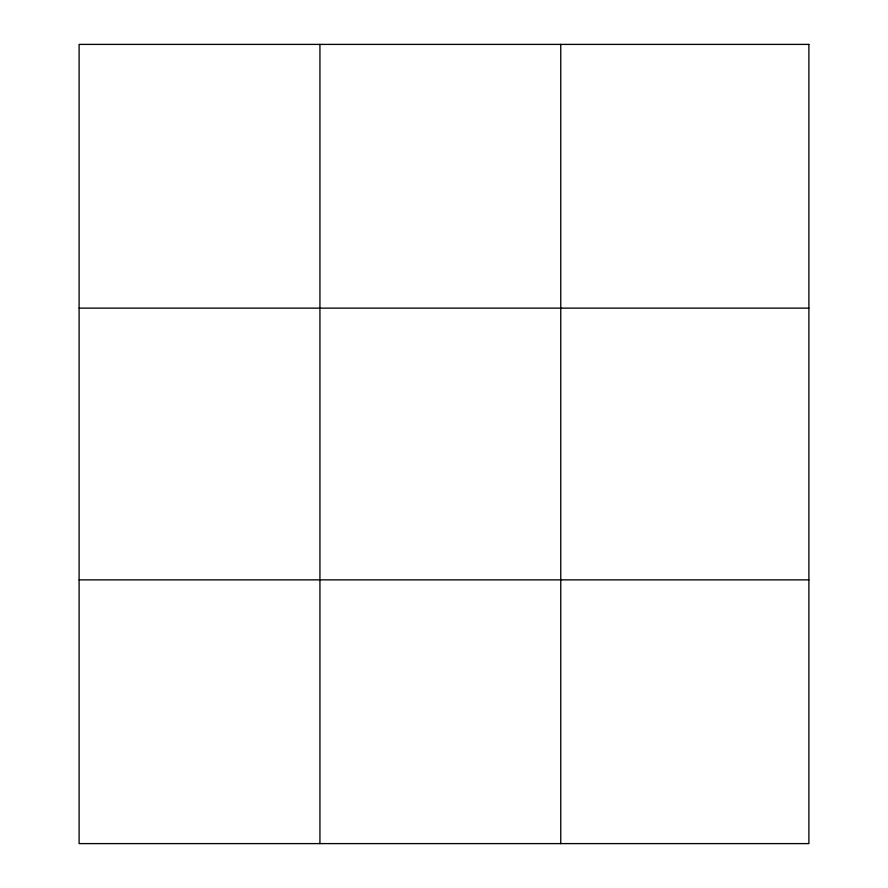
<?xml version="1.0" encoding="UTF-8"?>
<svg xmlns="http://www.w3.org/2000/svg" width="888" height="888" viewBox="0 0 888 888"><rect width="100%" height="100%" fill="white"/><g stroke="black" fill="none" stroke-linecap="round" stroke-linejoin="round"><path stroke-width="1.33" d="M319.935 44.4L319.935 843.6M560.761 44.4L560.761 843.6M79.11 308.136L808.89 308.136M79.11 579.864L808.89 579.864M808.89 44.4L808.89 843.6L79.11 843.6L79.11 44.4L808.89 44.4"/></g></svg>
